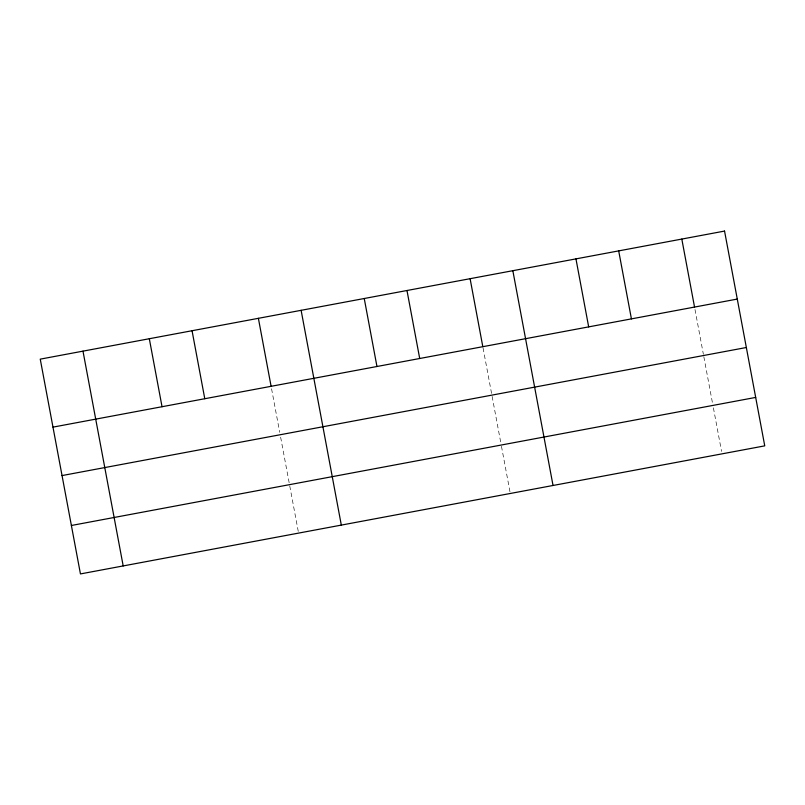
<?xml version="1.0" encoding="UTF-8"?>
<svg xmlns="http://www.w3.org/2000/svg" width="805" height="805" viewBox="0 0 805 805"><rect width="100%" height="100%" fill="white"/><g stroke="black" fill="none" stroke-linecap="round" stroke-linejoin="round"><path stroke-width="0.6" stroke-dasharray="4.03 3.02" d="M694.997 309.492L703.379 354.301M703.832 356.726L712.485 402.983M713.401 407.843L721.562 451.434M483.05 347.901L491.664 393.917M492.117 396.352L501.002 443.827M501.455 446.252L510.068 492.268M271.557 388.735L279.717 432.335M280.633 437.185L289.287 483.443M289.74 485.878L298.353 531.894"/><path stroke-width="1.21" d="M52.979 427.133L737.279 299.068M62.045 475.574L746.346 347.508M71.383 525.484L755.684 397.418M681.815 239.075L694.544 307.067M618.693 250.888L631.422 318.881M575.957 258.888L588.676 326.88M512.835 270.691L553.035 485.485M470.1 278.691L482.819 346.693M406.978 290.504L419.707 358.507M364.242 298.504L376.961 366.496M301.12 310.317L341.32 525.102M258.385 318.317L271.104 386.309M192.053 330.724L204.782 398.727M149.317 338.724L162.036 406.726M82.985 351.141L123.185 565.925M724.55 231.075L40.25 359.141L80.45 573.925L764.75 445.859L724.55 231.075"/></g></svg>
